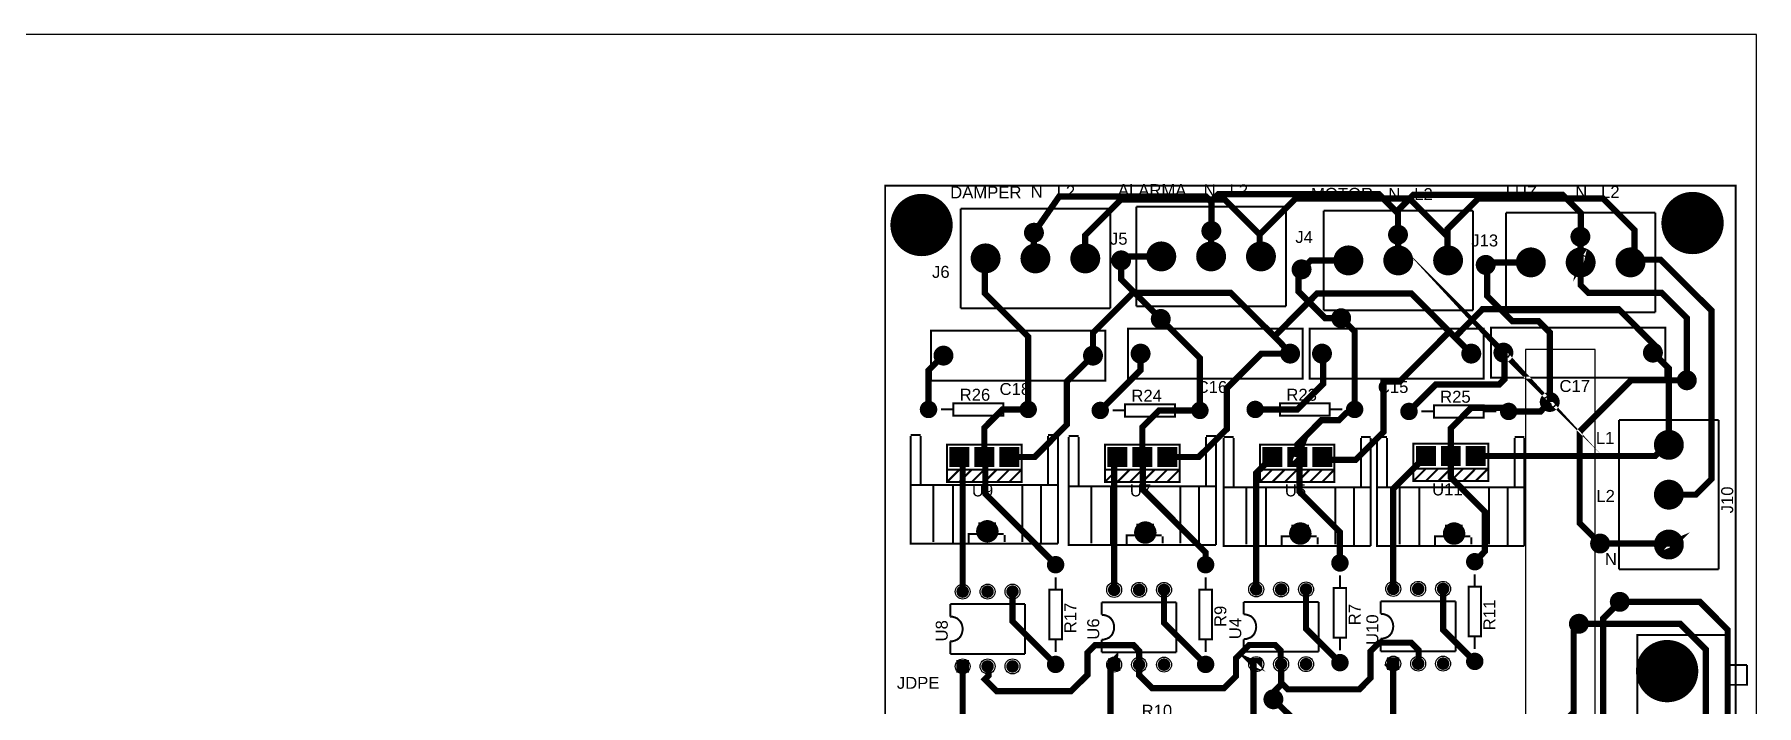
# Model space of a CAD drawing. Header units: millimetres. Extents: x -2.3 to 9.6, y -4.9 to 3.
# Drawn here: x 2.61 to 9.52, y 0.32 to 3.01 of the extents above; entities that cross this region are included whole.
import ezdxf

# ---------------------------------------------------------------- set-up
doc = ezdxf.new("R2010")
doc.units = ezdxf.units.MM
doc.header["$MEASUREMENT"] = 0
doc.layers.add('12632256', color=7, linetype='Continuous')

# ---------------------------------------------------------------- blocks, each defined once
blk = doc.blocks.new('EPAD')
at = {"const_width": 0.5}
blk.add_lwpolyline([(-0.25, 0, 1), (0.25, 0, 1)], format="xyb", close=True, dxfattribs=at)
blk = doc.blocks.new('RPAD')
blk.add_trace([(-0.5, -0.5), (-0.5, 0.5), (0.5, -0.5), (0.5, 0.5)])
blk = doc.blocks.new('Tarjeta')
for points, const_width in [([(-1.779, -2.488), (1.634, -2.488), (1.634, 2.48), (-1.779, 2.48), (-1.779, -2.488)], 0.008), ([(-0.47, 2.298), (-0.469, 2.413), (-0.492, 2.436), (-1.081, 2.436), (-1.182, 2.291)], 0.025), ([(-0.976, 2.188), (-0.976, 2.281), (-0.833, 2.424), (-0.416, 2.424), (-0.276, 2.284), (-0.132, 2.428), (0.325, 2.428), (0.478, 2.275), (0.478, 2.306), (0.601, 2.428), (1.102, 2.428), (1.228, 2.302), (1.228, 2.189), (1.223, 2.183)], 0.025), ([(0.273, 2.375), (0.202, 2.446), (-0.442, 2.446), (-0.469, 2.419), (-0.469, 2.413)], 0.025), ([(0.279, 2.283), (0.279, 2.369), (0.273, 2.375), (0.341, 2.443), (0.94, 2.443), (1.013, 2.37), (1.013, 2.289), (1.011, 2.275)], 0.025), ([(-1.476, 2.388), (-1.476, 1.988)], 0.008), ([(-0.876, 2.388), (-1.476, 2.388)], 0.008), ([(-0.876, 2.388), (-0.876, 1.988)], 0.008), ([(-0.771, 2.396), (-0.771, 1.996)], 0.008), ([(-0.171, 2.396), (-0.771, 2.396)], 0.008), ([(-0.171, 2.396), (-0.171, 1.996)], 0.008), ([(-0.019, 2.38), (-0.019, 1.98)], 0.008), ([(0.58, 2.38), (-0.019, 2.38)], 0.008), ([(0.58, 2.38), (0.58, 1.98)], 0.008), ([(0.712, 2.372), (0.712, 1.972)], 0.008), ([(1.312, 2.372), (0.712, 2.372)], 0.008), ([(1.312, 2.372), (1.312, 1.972)], 0.008), ([(-1.182, 2.291), (-1.182, 2.194), (-1.176, 2.188)], 0.025), ([(-0.471, 2.196), (-0.471, 2.275), (-0.47, 2.298)], 0.025), ([(-0.276, 2.284), (-0.276, 2.214), (-0.279, 2.212), (-0.271, 2.196)], 0.025), ([(0.28, 2.18), (0.28, 2.277), (0.279, 2.283)], 0.025), ([(0.478, 2.275), (0.478, 2.181), (0.48, 2.18)], 0.025), ([(1.011, 2.275), (1.011, 2.162), (1.009, 2.159), (1.012, 2.172)], 0.025), ([(0.323, 1.574), (0.431, 1.682), (0.685, 1.682), (0.706, 1.703), (0.706, 1.807), (0.691, 1.822), (0.702, 1.81)], 0.025), ([(-1.205, 1.582), (-1.205, 1.874), (-1.379, 2.048), (-1.379, 2.185), (-1.376, 2.188)], 0.025), ([(-0.832, 2.18), (-0.817, 2.196), (-0.671, 2.196)], 0.025), ([(-0.673, 1.945), (-0.832, 2.104), (-0.832, 2.18)], 0.025), ([(0.051, 1.948), (-0.013, 1.948), (-0.12, 2.055), (-0.12, 2.132), (-0.108, 2.144)], 0.025), ([(-0.108, 2.144), (-0.071, 2.18), (0.08, 2.18)], 0.025), ([(0.631, 2.162), (0.642, 2.172), (0.812, 2.172)], 0.025), ([(0.888, 1.612), (0.888, 1.891), (0.843, 1.936), (0.738, 1.936), (0.637, 2.037), (0.637, 2.156), (0.631, 2.162)], 0.025), ([(1.012, 2.172), (1.012, 2.081), (1.043, 2.05), (1.337, 2.05), (1.438, 1.949), (1.438, 1.699)], 0.025), ([(1.366, 1.24), (1.474, 1.24), (1.537, 1.303), (1.537, 1.979), (1.332, 2.183), (1.223, 2.183), (1.212, 2.172)], 0.025), ([(-0.945, 1.798), (-0.945, 1.889), (-0.784, 2.05), (-0.393, 2.05), (-0.217, 1.875), (-0.046, 2.047), (0.333, 2.047), (0.485, 1.894)], 0.025), ([(-1.476, 1.988), (-0.876, 1.988)], 0.008), ([(-0.771, 1.996), (-0.171, 1.996)], 0.008), ([(-0.516, 1.578), (-0.516, 1.788), (-0.673, 1.945)], 0.025), ([(-0.019, 1.98), (0.58, 1.98)], 0.008), ([(0.105, 1.582), (0.105, 1.895), (0.051, 1.948)], 0.025), ([(0.507, 1.872), (0.618, 1.984), (1.165, 1.984), (1.316, 1.832), (1.316, 1.798), (1.302, 1.81)], 0.025), ([(0.712, 1.972), (1.312, 1.972)], 0.008), ([(-1.595, 1.698), (-0.895, 1.698), (-0.895, 1.898), (-1.595, 1.898), (-1.595, 1.698)], 0.008), ([(-0.804, 1.706), (-0.104, 1.706), (-0.104, 1.906), (-0.804, 1.906), (-0.804, 1.706)], 0.008), ([(-0.217, 1.875), (-0.189, 1.846)], 0.025), ([(-0.076, 1.706), (0.623, 1.706), (0.623, 1.906), (-0.076, 1.906), (-0.076, 1.706)], 0.008), ([(0.485, 1.894), (0.286, 1.694), (0.221, 1.694), (0.221, 1.492), (0.109, 1.38), (0.014, 1.38), (-0.025, 1.391)], 0.025), ([(0.485, 1.894), (0.507, 1.872), (0.573, 1.806)], 0.025), ([(0.652, 1.71), (1.352, 1.71), (1.352, 1.91), (0.652, 1.91), (0.652, 1.71)], 0.008), ([(-1.605, 1.582), (-1.605, 1.739), (-1.585, 1.759), (-1.545, 1.798)], 0.025), ([(-1.281, 1.391), (-1.179, 1.391), (-1.05, 1.521), (-1.05, 1.694), (-0.945, 1.798)], 0.025), ([(-0.916, 1.578), (-0.754, 1.74), (-0.754, 1.806)], 0.025), ([(-0.647, 1.391), (-0.521, 1.391), (-0.408, 1.503), (-0.408, 1.667), (-0.269, 1.806), (-0.154, 1.806)], 0.025), ([(-0.294, 1.582), (-0.125, 1.582), (-0.021, 1.685), (-0.021, 1.802), (-0.026, 1.806)], 0.025), ([(-0.189, 1.846), (-0.154, 1.806)], 0.025), ([(1.366, 1.44), (1.366, 1.746), (1.302, 1.81)], 0.025), ([(1.438, 1.699), (1.214, 1.699), (1.008, 1.493), (1.008, 1.126), (1.09, 1.044)], 0.025), ([(-1.505, 1.557), (-1.305, 1.557), (-1.305, 1.607), (-1.505, 1.607), (-1.505, 1.557)], 0.008), ([(-1.381, 1.391), (-1.381, 1.508), (-1.359, 1.531), (-1.308, 1.582), (-1.205, 1.582)], 0.025), ([(-0.816, 1.553), (-0.616, 1.553), (-0.616, 1.603), (-0.816, 1.603), (-0.816, 1.553)], 0.008), ([(-0.747, 1.391), (-0.747, 1.511), (-0.68, 1.578), (-0.516, 1.578)], 0.025), ([(-0.194, 1.557), (0.005, 1.557), (0.005, 1.607), (-0.194, 1.607), (-0.194, 1.557)], 0.008), ([(-0.125, 1.391), (-0.125, 1.441), (-0.028, 1.539), (0.042, 1.539), (0.07, 1.567), (0.105, 1.582)], 0.025), ([(0.423, 1.549), (0.623, 1.549), (0.623, 1.599), (0.423, 1.599), (0.423, 1.549)], 0.008), ([(0.491, 1.395), (0.491, 1.506), (0.572, 1.588), (0.709, 1.588), (0.723, 1.574)], 0.025), ([(0.723, 1.574), (0.851, 1.574), (0.888, 1.612)], 0.025), ([(-1.555, 1.582), (-1.505, 1.582)], 0.008), ([(-1.305, 1.582), (-1.255, 1.582)], 0.008), ([(-0.866, 1.578), (-0.816, 1.578)], 0.008), ([(-0.616, 1.578), (-0.566, 1.578)], 0.008), ([(-0.244, 1.582), (-0.194, 1.582)], 0.008), ([(0.005, 1.582), (0.055, 1.582)], 0.008), ([(0.373, 1.574), (0.423, 1.574)], 0.008), ([(0.623, 1.574), (0.673, 1.574)], 0.008), ([(1.566, 1.54), (1.166, 1.54)], 0.008), ([(1.166, 1.54), (1.166, 0.94)], 0.008), ([(1.566, 0.94), (1.566, 1.54)], 0.008), ([(-1.637, 1.48), (-1.677, 1.48)], 0.008), ([(-1.086, 1.043), (-1.677, 1.043), (-1.677, 1.476)], 0.008), ([(-1.637, 1.476), (-1.637, 1.279)], 0.008), ([(-1.086, 1.48), (-1.125, 1.48)], 0.008), ([(-1.125, 1.476), (-1.125, 1.279)], 0.008), ([(-1.086, 1.043), (-1.086, 1.476)], 0.008), ([(-1.003, 1.475), (-1.043, 1.475)], 0.008), ([(-0.452, 1.038), (-1.043, 1.038), (-1.043, 1.471)], 0.008), ([(-1.003, 1.471), (-1.003, 1.274)], 0.008), ([(-0.452, 1.475), (-0.491, 1.475)], 0.008), ([(-0.491, 1.471), (-0.491, 1.274)], 0.008), ([(-0.452, 1.038), (-0.452, 1.471)], 0.008), ([(-0.381, 1.471), (-0.421, 1.471)], 0.008), ([(0.169, 1.034), (-0.421, 1.034), (-0.421, 1.467)], 0.008), ([(-0.381, 1.467), (-0.381, 1.27)], 0.008), ([(0.046, 0.966), (0.046, 1.09), (-0.116, 1.252), (-0.116, 1.419), (-0.113, 1.422), (-0.125, 1.391)], 0.025), ([(0.169, 1.471), (0.13, 1.471)], 0.008), ([(0.13, 1.467), (0.13, 1.27)], 0.008), ([(0.169, 1.034), (0.169, 1.467)], 0.008), ([(0.235, 1.471), (0.195, 1.471)], 0.008), ([(0.786, 1.034), (0.195, 1.034), (0.195, 1.467)], 0.008), ([(0.235, 1.467), (0.235, 1.27)], 0.008), ([(0.591, 1.395), (1.311, 1.395), (1.352, 1.436), (1.366, 1.44)], 0.025), ([(0.786, 1.471), (0.747, 1.471)], 0.008), ([(0.747, 1.467), (0.747, 1.27)], 0.008), ([(0.786, 1.034), (0.786, 1.467)], 0.008), ([(-1.531, 1.341), (-1.231, 1.341), (-1.231, 1.441), (-1.531, 1.441), (-1.531, 1.341)], 0.008), ([(-1.468, 0.851), (-1.468, 1.377), (-1.481, 1.391)], 0.025), ([(-1.095, 0.959), (-1.095, 0.961), (-1.377, 1.243), (-1.377, 1.387), (-1.381, 1.391)], 0.025), ([(-0.897, 1.341), (-0.597, 1.341), (-0.597, 1.441), (-0.897, 1.441), (-0.897, 1.341)], 0.008), ([(-0.86, 0.858), (-0.86, 1.379), (-0.847, 1.391)], 0.025), ([(-0.493, 0.959), (-0.493, 1.008), (-0.745, 1.261), (-0.745, 1.389), (-0.747, 1.391)], 0.025), ([(-0.29, 0.86), (-0.29, 1.327), (-0.225, 1.391)], 0.025), ([(-0.275, 1.341), (0.024, 1.341), (0.024, 1.441), (-0.275, 1.441), (-0.275, 1.341)], 0.008), ([(0.26, 0.862), (0.26, 1.264), (0.391, 1.395)], 0.025), ([(0.341, 1.345), (0.641, 1.345), (0.641, 1.445), (0.341, 1.445), (0.341, 1.345)], 0.008), ([(0.587, 0.971), (0.627, 1.012), (0.627, 1.172), (0.491, 1.309), (0.491, 1.395)], 0.025), ([(-1.231, 1.341), (-1.231, 1.291), (-1.531, 1.291), (-1.531, 1.341)], 0.008), ([(-1.481, 1.341), (-1.531, 1.291)], 0.008), ([(-1.431, 1.341), (-1.481, 1.291)], 0.008), ([(-1.381, 1.341), (-1.431, 1.291)], 0.008), ([(-1.331, 1.341), (-1.381, 1.291)], 0.008), ([(-1.281, 1.341), (-1.331, 1.291)], 0.008), ([(-1.231, 1.341), (-1.281, 1.291)], 0.008), ([(-0.597, 1.341), (-0.597, 1.291), (-0.897, 1.291), (-0.897, 1.341)], 0.008), ([(-0.847, 1.341), (-0.897, 1.291)], 0.008), ([(-0.797, 1.341), (-0.847, 1.291)], 0.008), ([(-0.747, 1.341), (-0.797, 1.291)], 0.008), ([(-0.697, 1.341), (-0.747, 1.291)], 0.008), ([(-0.647, 1.341), (-0.697, 1.291)], 0.008), ([(-0.597, 1.341), (-0.647, 1.291)], 0.008), ([(0.024, 1.341), (0.024, 1.291), (-0.275, 1.291), (-0.275, 1.341)], 0.008), ([(-0.225, 1.341), (-0.275, 1.291)], 0.008), ([(-0.175, 1.341), (-0.225, 1.291)], 0.008), ([(-0.125, 1.341), (-0.175, 1.291)], 0.008), ([(-0.075, 1.341), (-0.125, 1.291)], 0.008), ([(-0.025, 1.341), (-0.075, 1.291)], 0.008), ([(0.024, 1.341), (-0.025, 1.291)], 0.008), ([(0.641, 1.345), (0.641, 1.295), (0.341, 1.295), (0.341, 1.345)], 0.008), ([(0.391, 1.345), (0.341, 1.295)], 0.008), ([(0.441, 1.345), (0.391, 1.295)], 0.008), ([(0.491, 1.345), (0.441, 1.295)], 0.008), ([(0.541, 1.345), (0.491, 1.295)], 0.008), ([(0.591, 1.345), (0.541, 1.295)], 0.008), ([(0.641, 1.345), (0.591, 1.295)], 0.008), ([(-1.086, 1.279), (-1.673, 1.279)], 0.008), ([(-1.586, 1.05), (-1.586, 1.279)], 0.008), ([(-1.507, 1.047), (-1.507, 1.279)], 0.008), ([(-1.228, 1.05), (-1.228, 1.279)], 0.008), ([(-1.153, 1.047), (-1.153, 1.275)], 0.008), ([(-0.452, 1.274), (-1.039, 1.274)], 0.008), ([(-0.952, 1.045), (-0.952, 1.274)], 0.008), ([(-0.873, 1.042), (-0.873, 1.274)], 0.008), ([(-0.594, 1.045), (-0.594, 1.274)], 0.008), ([(-0.519, 1.042), (-0.519, 1.27)], 0.008), ([(0.169, 1.27), (-0.417, 1.27)], 0.008), ([(-0.33, 1.041), (-0.33, 1.27)], 0.008), ([(-0.251, 1.038), (-0.251, 1.27)], 0.008), ([(0.027, 1.041), (0.027, 1.27)], 0.008), ([(0.102, 1.038), (0.102, 1.266)], 0.008), ([(0.786, 1.27), (0.199, 1.27)], 0.008), ([(0.286, 1.041), (0.286, 1.27)], 0.008), ([(0.365, 1.038), (0.365, 1.27)], 0.008), ([(0.644, 1.041), (0.644, 1.27)], 0.008), ([(0.719, 1.038), (0.719, 1.266)], 0.008), ([(-1.303, 1.082), (-1.338, 1.082), (-1.338, 1.125), (-1.401, 1.125), (-1.401, 1.086), (-1.401, 1.082), (-1.444, 1.082)], 0.008), ([(-0.669, 1.077), (-0.704, 1.077), (-0.704, 1.12), (-0.767, 1.12), (-0.767, 1.081), (-0.767, 1.077), (-0.81, 1.077)], 0.008), ([(-0.047, 1.073), (-0.082, 1.073), (-0.082, 1.116), (-0.145, 1.116), (-0.145, 1.077), (-0.145, 1.073), (-0.188, 1.073)], 0.008), ([(0.569, 1.073), (0.534, 1.073), (0.534, 1.116), (0.471, 1.116), (0.471, 1.077), (0.471, 1.073), (0.428, 1.073)], 0.008), ([(-1.444, 1.086), (-1.444, 1.047)], 0.008), ([(-1.299, 1.05), (-1.299, 1.078)], 0.008), ([(-0.81, 1.081), (-0.81, 1.042)], 0.008), ([(-0.665, 1.045), (-0.665, 1.073)], 0.008), ([(-0.188, 1.077), (-0.188, 1.038)], 0.008), ([(-0.043, 1.041), (-0.043, 1.069)], 0.008), ([(0.428, 1.077), (0.428, 1.038)], 0.008), ([(0.573, 1.041), (0.573, 1.069)], 0.008), ([(1.09, 1.044), (1.388, 1.044), (1.397, 1.053), (1.366, 1.04)], 0.025), ([(-1.095, 0.909), (-1.095, 0.859)], 0.008), ([(-0.493, 0.909), (-0.493, 0.859)], 0.008), ([(0.046, 0.916), (0.046, 0.866)], 0.008), ([(0.587, 0.921), (0.587, 0.871)], 0.008), ([(1.566, 0.94), (1.166, 0.94)], 0.008), ([(-1.268, 0.851), (-1.268, 0.732), (-1.095, 0.559)], 0.025), ([(-1.12, 0.659), (-1.07, 0.659), (-1.07, 0.859), (-1.12, 0.859), (-1.12, 0.659)], 0.008), ([(-0.66, 0.858), (-0.66, 0.726), (-0.493, 0.559)], 0.025), ([(-0.518, 0.659), (-0.468, 0.659), (-0.468, 0.859), (-0.518, 0.859), (-0.518, 0.659)], 0.008), ([(-0.09, 0.86), (-0.09, 0.702), (0.046, 0.566)], 0.025), ([(0.021, 0.666), (0.071, 0.666), (0.071, 0.866), (0.021, 0.866), (0.021, 0.666)], 0.008), ([(0.46, 0.862), (0.46, 0.698), (0.587, 0.571)], 0.025), ([(0.562, 0.671), (0.612, 0.671), (0.612, 0.871), (0.562, 0.871), (0.562, 0.671)], 0.008), ([(-1.518, 0.751), (-1.518, 0.801)], 0.008), ([(-1.518, 0.801), (-1.218, 0.801)], 0.008), ([(-1.218, 0.601), (-1.218, 0.801)], 0.008), ([(-0.91, 0.758), (-0.91, 0.808)], 0.008), ([(-0.91, 0.808), (-0.61, 0.808)], 0.008), ([(-0.86, 0.708), (-0.861, 0.718), (-0.864, 0.728), (-0.868, 0.736), (-0.874, 0.744), (-0.881, 0.75), (-0.89, 0.754), (-0.9, 0.757), (-0.91, 0.758)], 0.008), ([(-0.61, 0.608), (-0.61, 0.808)], 0.008), ([(-0.34, 0.76), (-0.34, 0.81)], 0.008), ([(-0.34, 0.81), (-0.04, 0.81)], 0.008), ([(-0.29, 0.71), (-0.291, 0.72), (-0.294, 0.73), (-0.298, 0.738), (-0.304, 0.746), (-0.311, 0.752), (-0.32, 0.756), (-0.33, 0.759), (-0.34, 0.76)], 0.008), ([(-0.04, 0.61), (-0.04, 0.81)], 0.008), ([(0.21, 0.762), (0.21, 0.812)], 0.008), ([(0.21, 0.812), (0.51, 0.812)], 0.008), ([(0.26, 0.712), (0.259, 0.722), (0.256, 0.732), (0.252, 0.74), (0.246, 0.748), (0.239, 0.754), (0.23, 0.758), (0.22, 0.761), (0.21, 0.762)], 0.008), ([(0.51, 0.612), (0.51, 0.812)], 0.008), ([(0.969, -0.039), (0.969, 0.145), (1.102, 0.279), (1.102, 0.743), (1.169, 0.81)], 0.025), ([(1.169, 0.81), (1.49, 0.81), (1.602, 0.698), (1.602, -0.143), (1.515, -0.23), (1.409, -0.23)], 0.025), ([(-1.468, 0.701), (-1.469, 0.711), (-1.472, 0.721), (-1.476, 0.729), (-1.482, 0.736), (-1.489, 0.743), (-1.498, 0.747), (-1.508, 0.75), (-1.518, 0.751)], 0.008), ([(-1.468, 0.701), (-1.469, 0.691), (-1.472, 0.681), (-1.476, 0.672), (-1.482, 0.665), (-1.489, 0.659), (-1.498, 0.655), (-1.508, 0.652), (-1.518, 0.651)], 0.008), ([(-0.86, 0.708), (-0.861, 0.698), (-0.864, 0.688), (-0.868, 0.679), (-0.874, 0.672), (-0.881, 0.666), (-0.89, 0.662), (-0.9, 0.659), (-0.91, 0.658)], 0.008), ([(-0.29, 0.71), (-0.291, 0.7), (-0.294, 0.69), (-0.298, 0.681), (-0.304, 0.674), (-0.311, 0.668), (-0.32, 0.664), (-0.33, 0.661), (-0.34, 0.66)], 0.008), ([(0.26, 0.712), (0.259, 0.702), (0.256, 0.692), (0.252, 0.683), (0.246, 0.676), (0.239, 0.67), (0.23, 0.666), (0.22, 0.663), (0.21, 0.662)], 0.008), ([(0.891, 0.273), (0.984, 0.367), (0.984, 0.702), (1.005, 0.722)], 0.025), ([(1.005, 0.722), (1.411, 0.722), (1.514, 0.619), (1.514, 0.324), (1.523, 0.315), (1.523, -0.09), (1.485, -0.129), (1.407, -0.129), (1.395, -0.117), (1.409, -0.122)], 0.025), ([(-1.518, 0.601), (-1.518, 0.651)], 0.008), ([(-0.76, 0.558), (-0.76, 0.613), (-0.782, 0.636), (-0.937, 0.636), (-0.967, 0.606), (-0.967, 0.517), (-1.033, 0.452), (-1.332, 0.452), (-1.379, 0.499), (-1.364, 0.514), (-1.364, 0.526), (-1.368, 0.551)], 0.025), ([(-1.095, 0.659), (-1.095, 0.609)], 0.008), ([(-0.91, 0.608), (-0.91, 0.658)], 0.008), ([(-0.76, 0.558), (-0.76, 0.516), (-0.708, 0.464), (-0.419, 0.464), (-0.371, 0.512), (-0.371, 0.584), (-0.318, 0.637), (-0.214, 0.637), (-0.192, 0.615), (-0.192, 0.562), (-0.19, 0.56)], 0.025), ([(-0.493, 0.659), (-0.493, 0.609)], 0.008), ([(-0.34, 0.61), (-0.34, 0.66)], 0.008), ([(-0.19, 0.56), (-0.19, 0.486), (-0.186, 0.482), (-0.163, 0.459), (0.124, 0.459), (0.169, 0.505), (0.169, 0.612), (0.203, 0.646), (0.332, 0.646), (0.362, 0.616), (0.362, 0.56), (0.364, 0.558), (0.36, 0.562)], 0.025), ([(0.046, 0.666), (0.046, 0.616)], 0.008), ([(0.21, 0.612), (0.21, 0.662)], 0.008), ([(0.587, 0.671), (0.587, 0.621)], 0.008), ([(1.239, -0.922), (1.599, -0.922), (1.599, 0.677), (1.239, 0.677), (1.239, -0.922)], 0.008), ([(-1.518, 0.601), (-1.218, 0.601)], 0.008), ([(-1.468, 0.31), (-1.468, 0.551)], 0.025), ([(-0.91, 0.608), (-0.61, 0.608)], 0.008), ([(-0.875, 0.314), (-0.875, 0.56), (-0.858, 0.577), (-0.86, 0.558)], 0.025), ([(-0.301, 0.309), (-0.301, 0.561), (-0.308, 0.568), (-0.29, 0.56)], 0.025), ([(-0.34, 0.61), (-0.04, 0.61)], 0.008), ([(0.21, 0.612), (0.51, 0.612)], 0.008), ([(0.26, 0.302), (0.26, 0.539), (0.244, 0.554), (0.26, 0.562)], 0.025), ([(1.599, 0.477), (1.679, 0.477), (1.679, 0.557)], 0.008), ([(1.599, 0.557), (1.679, 0.557)], 0.008), ([(-0.221, 0.419), (-0.221, 0.447), (-0.186, 0.482)], 0.025), ([(-0.132, 0.153), (-0.132, 0.331), (-0.221, 0.419)], 0.025)]:
    blk.add_lwpolyline(points, dxfattribs=dict(const_width=const_width))
blk.add_lwpolyline([(1.07, 0.282), (1.07, 1.823), (0.791, 1.823), (0.791, 0.282), (1.07, 0.282)])
for centre, radius in [((-1.633, 2.322), 0.03), ((1.461, 2.33), 0.03), ((-1.182, 2.291), 0.025), ((-0.47, 2.298), 0.025), ((0.279, 2.283), 0.025), ((1.011, 2.275), 0.025), ((-1.376, 2.188), 0.03), ((-1.176, 2.188), 0.03), ((-0.976, 2.188), 0.03), ((-0.671, 2.196), 0.03), ((-0.471, 2.196), 0.03), ((-0.271, 2.196), 0.03), ((-0.832, 2.18), 0.025), ((-0.108, 2.144), 0.025), ((0.08, 2.18), 0.03), ((0.28, 2.18), 0.03), ((0.48, 2.18), 0.03), ((0.631, 2.162), 0.025), ((0.812, 2.172), 0.03), ((1.012, 2.172), 0.03), ((1.212, 2.172), 0.03), ((-0.673, 1.945), 0.025), ((0.051, 1.948), 0.025), ((-1.545, 1.798), 0.025), ((-0.945, 1.798), 0.025), ((-0.754, 1.806), 0.025), ((-0.154, 1.806), 0.025), ((-0.026, 1.806), 0.025), ((0.573, 1.806), 0.025), ((0.702, 1.81), 0.025), ((1.302, 1.81), 0.025), ((1.438, 1.699), 0.025), ((-1.605, 1.582), 0.025), ((-1.205, 1.582), 0.025), ((-0.916, 1.578), 0.025), ((-0.516, 1.578), 0.025), ((-0.294, 1.582), 0.025), ((0.105, 1.582), 0.025), ((0.323, 1.574), 0.025), ((0.723, 1.574), 0.025), ((0.888, 1.612), 0.025), ((1.366, 1.44), 0.03), ((-1.481, 1.391), 0.025), ((-1.381, 1.391), 0.025), ((-1.281, 1.391), 0.025), ((-0.847, 1.391), 0.025), ((-0.747, 1.391), 0.025), ((-0.647, 1.391), 0.025), ((-0.225, 1.391), 0.025), ((-0.125, 1.391), 0.025), ((-0.025, 1.391), 0.025), ((0.391, 1.395), 0.025), ((0.491, 1.395), 0.025), ((0.591, 1.395), 0.025), ((1.366, 1.24), 0.03), ((-1.369, 1.093), 0.025), ((-0.735, 1.088), 0.025), ((-0.113, 1.084), 0.025), ((0.504, 1.084), 0.025), ((1.09, 1.044), 0.025), ((1.366, 1.04), 0.03), ((-1.095, 0.959), 0.025), ((-0.493, 0.959), 0.025), ((0.046, 0.966), 0.025), ((0.587, 0.971), 0.025), ((-1.468, 0.851), 0.03), ((-1.368, 0.851), 0.03), ((-1.268, 0.851), 0.03), ((-0.86, 0.858), 0.03), ((-0.76, 0.858), 0.03), ((-0.66, 0.858), 0.03), ((-0.29, 0.86), 0.03), ((-0.19, 0.86), 0.03), ((-0.09, 0.86), 0.03), ((0.26, 0.862), 0.03), ((0.36, 0.862), 0.03), ((0.46, 0.862), 0.03), ((1.169, 0.81), 0.025), ((1.005, 0.722), 0.025), ((-1.468, 0.551), 0.03), ((-1.368, 0.551), 0.03), ((-1.268, 0.551), 0.03), ((-1.095, 0.559), 0.025), ((-0.86, 0.558), 0.03), ((-0.76, 0.558), 0.03), ((-0.66, 0.558), 0.03), ((-0.493, 0.559), 0.025), ((-0.29, 0.56), 0.03), ((-0.19, 0.56), 0.03), ((-0.09, 0.56), 0.03), ((0.046, 0.566), 0.025), ((0.26, 0.562), 0.03), ((0.36, 0.562), 0.03), ((0.46, 0.562), 0.03), ((0.587, 0.571), 0.025), ((1.359, 0.532), 0.03), ((-0.221, 0.419), 0.025)]:
    blk.add_circle(centre, radius)
for name, p, xscale, yscale in [('EPAD', (-1.633, 2.322), 0.25, 0.25), ('EPAD', (1.461, 2.33), 0.25, 0.25), ('EPAD', (-1.182, 2.291), 0.08, 0.08), ('EPAD', (-0.47, 2.298), 0.08, 0.08), ('EPAD', (0.279, 2.283), 0.08, 0.08), ('EPAD', (1.011, 2.275), 0.08, 0.08), ('EPAD', (-1.376, 2.188), 0.12, 0.12), ('EPAD', (-1.176, 2.188), 0.12, 0.12), ('EPAD', (-0.976, 2.188), 0.12, 0.12), ('EPAD', (-0.832, 2.18), 0.08, 0.08), ('EPAD', (-0.671, 2.196), 0.12, 0.12), ('EPAD', (-0.471, 2.196), 0.12, 0.12), ('EPAD', (-0.271, 2.196), 0.12, 0.12), ('EPAD', (0.08, 2.18), 0.12, 0.12), ('EPAD', (0.28, 2.18), 0.12, 0.12), ('EPAD', (0.48, 2.18), 0.12, 0.12), ('EPAD', (0.812, 2.172), 0.12, 0.12), ('EPAD', (1.012, 2.172), 0.12, 0.12), ('EPAD', (1.212, 2.172), 0.12, 0.12), ('EPAD', (-0.108, 2.144), 0.08, 0.08), ('EPAD', (0.631, 2.162), 0.08, 0.08), ('EPAD', (-0.673, 1.945), 0.08, 0.08), ('EPAD', (0.051, 1.948), 0.08, 0.08), ('EPAD', (-1.545, 1.798), 0.08, 0.08), ('EPAD', (-0.945, 1.798), 0.08, 0.08), ('EPAD', (-0.754, 1.806), 0.08, 0.08), ('EPAD', (-0.154, 1.806), 0.08, 0.08), ('EPAD', (-0.026, 1.806), 0.08, 0.08), ('EPAD', (0.573, 1.806), 0.08, 0.08), ('EPAD', (0.702, 1.81), 0.08, 0.08), ('EPAD', (1.302, 1.81), 0.08, 0.08), ('EPAD', (1.438, 1.699), 0.08, 0.08), ('EPAD', (-1.605, 1.582), 0.07, 0.07), ('EPAD', (-1.205, 1.582), 0.07, 0.07), ('EPAD', (-0.916, 1.578), 0.07, 0.07), ('EPAD', (-0.516, 1.578), 0.07, 0.07), ('EPAD', (-0.294, 1.582), 0.07, 0.07), ('EPAD', (0.105, 1.582), 0.07, 0.07), ('EPAD', (0.323, 1.574), 0.07, 0.07), ('EPAD', (0.723, 1.574), 0.07, 0.07), ('EPAD', (0.888, 1.612), 0.08, 0.08), ('EPAD', (1.366, 1.44), 0.12, 0.12), ('EPAD', (1.366, 1.24), 0.12, 0.12), ('EPAD', (-1.369, 1.093), 0.09, 0.09), ('EPAD', (-0.735, 1.088), 0.09, 0.09), ('EPAD', (-0.113, 1.084), 0.09, 0.09), ('EPAD', (0.504, 1.084), 0.09, 0.09), ('EPAD', (1.09, 1.044), 0.08, 0.08), ('EPAD', (1.366, 1.04), 0.12, 0.12), ('EPAD', (-1.095, 0.959), 0.07, 0.07), ('EPAD', (-0.493, 0.959), 0.07, 0.07), ('EPAD', (0.046, 0.966), 0.07, 0.07), ('EPAD', (0.587, 0.971), 0.07, 0.07), ('EPAD', (-1.468, 0.851), 0.05, 0.05), ('EPAD', (-1.368, 0.851), 0.05, 0.05), ('EPAD', (-1.268, 0.851), 0.05, 0.05), ('EPAD', (-0.86, 0.858), 0.05, 0.05), ('EPAD', (-0.76, 0.858), 0.05, 0.05), ('EPAD', (-0.66, 0.858), 0.05, 0.05), ('EPAD', (-0.29, 0.86), 0.05, 0.05), ('EPAD', (-0.19, 0.86), 0.05, 0.05), ('EPAD', (-0.09, 0.86), 0.05, 0.05), ('EPAD', (0.26, 0.862), 0.05, 0.05), ('EPAD', (0.36, 0.862), 0.05, 0.05), ('EPAD', (0.46, 0.862), 0.05, 0.05), ('EPAD', (1.169, 0.81), 0.08, 0.08), ('EPAD', (1.005, 0.722), 0.08, 0.08), ('EPAD', (1.359, 0.532), 0.25, 0.25), ('RPAD', (-1.468, 0.551), 0.05, 0.05), ('EPAD', (-1.368, 0.551), 0.05, 0.05), ('EPAD', (-1.268, 0.551), 0.05, 0.05), ('EPAD', (-1.095, 0.559), 0.07, 0.07), ('RPAD', (-0.86, 0.558), 0.05, 0.05), ('EPAD', (-0.76, 0.558), 0.05, 0.05), ('EPAD', (-0.66, 0.558), 0.05, 0.05), ('EPAD', (-0.493, 0.559), 0.07, 0.07), ('RPAD', (-0.29, 0.56), 0.05, 0.05), ('EPAD', (-0.19, 0.56), 0.05, 0.05), ('EPAD', (-0.09, 0.56), 0.05, 0.05), ('EPAD', (0.046, 0.566), 0.07, 0.07), ('RPAD', (0.26, 0.562), 0.05, 0.05), ('EPAD', (0.36, 0.562), 0.05, 0.05), ('EPAD', (0.46, 0.562), 0.05, 0.05), ('EPAD', (0.587, 0.571), 0.07, 0.07), ('EPAD', (-0.221, 0.419), 0.08, 0.08)]:
    blk.add_blockref(name, p, dxfattribs=dict(xscale=xscale, yscale=yscale))
at = {"xscale": 0.08, "yscale": 0.08, "rotation": 180}
for p in [(-1.481, 1.391), (-1.381, 1.391), (-1.281, 1.391), (-0.847, 1.391), (-0.747, 1.391), (-0.647, 1.391), (-0.225, 1.391), (-0.125, 1.391), (-0.025, 1.391), (0.391, 1.395), (0.491, 1.395), (0.591, 1.395)]:
    blk.add_blockref('RPAD', p, dxfattribs=at)
at = {"layer": '12632256', "width": 1.041667}
for s, p in [('DAMPER', (-1.518, 2.429)), ('N   L2', (-1.195, 2.432)), ('ALARMA', (-0.845, 2.438)), ('N   L2', (-0.501, 2.437)), ('MOTOR', (-0.07, 2.423)), ('N   L2', (0.24, 2.422)), ('LUZ', (0.711, 2.431)), ('N   L2', (0.99, 2.431)), ('J5', (-0.877, 2.243)), ('J4', (-0.133, 2.25)), ('J13', (0.573, 2.236)), ('J6', (-1.591, 2.11)), ('R26', (-1.48, 1.617)), ('C18', (-1.32, 1.64)), ('R24', (-0.791, 1.613)), ('C16', (-0.529, 1.648)), ('R23', (-0.169, 1.617)), ('C15', (0.198, 1.648)), ('C17', (0.927, 1.652)), ('R25', (0.448, 1.609)), ('L1', (1.073, 1.444)), ('U9', (-1.431, 1.233)), ('U7', (-0.797, 1.233)), ('U5', (-0.175, 1.233)), ('U11', (0.416, 1.237)), ('L2', (1.075, 1.211)), ('N', (1.109, 0.958)), ('JDPE', (-1.732, 0.461)), ('R10', (-0.75, 0.349))]:
    blk.add_text(s, height=0.048, dxfattribs=at).set_placement(p)
for s, p in [('J10', (1.624, 1.165)), ('R17', (-1.012, 0.684)), ('R9', (-0.41, 0.709)), ('R7', (0.129, 0.716)), ('R11', (0.67, 0.696)), ('U8', (-1.528, 0.651)), ('U6', (-0.92, 0.658)), ('U4', (-0.35, 0.66)), ('U10', (0.2, 0.637))]:
    blk.add_text(s, height=0.048, rotation=90, dxfattribs=at).set_placement(p)

msp = doc.modelspace()

# ---------------------------------------------------------------- linework, layer by layer
at = {"linetype": 'Continuous'}
msp.add_lwpolyline([(-2.2901, 3.0106), (-2.2901, -4.8594), (9.5199, -4.8594), (9.5199, 3.0106)], close=True, dxfattribs=at)

# ---------------------------------------------------------------- block references
msp.add_blockref('Tarjeta', (7.802, -0.0761), dxfattribs=at)

doc.saveas('drawing.dxf')
